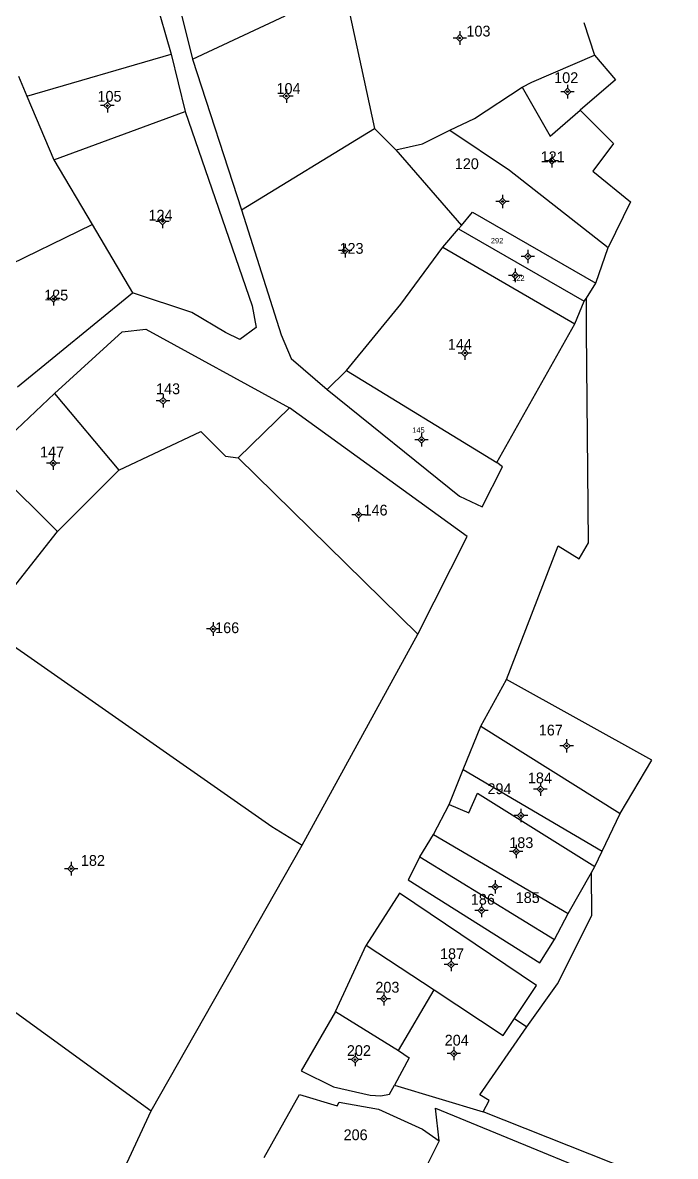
# Model space of a CAD drawing. Extents: x 551522 to 552085, y 1838930 to 1839520.
# Drawn here: x 551956.6 to 552077.6, y 1839129.6 to 1839339.8 of the extents above; entities that cross this region are included whole.
import ezdxf

# ---------------------------------------------------------------- set-up
doc = ezdxf.new("R2010")
doc.units = 0
for name, color, linetype in [('Level 10', 7, 'Continuous'), ('Level 11', 7, 'Continuous'), ('Level 15', 7, 'Continuous')]:
    doc.layers.add(name, color=color, linetype=linetype)

msp = doc.modelspace()

# ---------------------------------------------------------------- linework, layer by layer
at = {"layer": 'Level 10'}
for p, q in [((551974.39, 1839367.85), (551984.09, 1839333.98)), ((551980.93, 1839361.61), (551988.04, 1839333.07)), ((552016.22, 1839346.17), (552021.81, 1839320.16)), ((551988.04, 1839333.07), (552005.27, 1839341.08)), ((552060.68, 1839339.83), (552062.67, 1839333.81)), ((551957.33, 1839326.19), (551984.09, 1839333.98)), ((551984.09, 1839333.98), (551986.71, 1839323.34)), ((551988.04, 1839333.07), (551997.16, 1839305.11)), ((551955.77, 1839329.87), (551957.33, 1839326.19)), ((551957.33, 1839326.19), (551962.33, 1839314.39)), ((551962.33, 1839314.39), (551986.71, 1839323.34)), ((551997.16, 1839305.11), (552021.81, 1839320.16)), ((552021.81, 1839320.16), (552025.78, 1839316.22)), ((552025.78, 1839316.22), (552037.95, 1839302.22)), ((551962.33, 1839314.39), (551969.44, 1839302.39)), ((551949.09, 1839292.54), (551969.44, 1839302.39)), ((551969.44, 1839302.39), (551976.94, 1839289.75)), ((552034.51, 1839298.19), (552037.43, 1839301.61)), ((552037.43, 1839301.61), (552037.95, 1839302.22)), ((552037.43, 1839301.61), (552060.74, 1839288.15)), ((552034.51, 1839298.19), (552059, 1839284)), ((552062.86, 1839291.54), (552065.2, 1839298.14)), ((552061.13, 1839288.75), (552062.86, 1839291.54)), ((551955.59, 1839272.28), (551976.94, 1839289.75)), ((552059, 1839284), (552060.74, 1839288.15)), ((552060.74, 1839288.15), (552061.13, 1839288.75)), ((552044.53, 1839258.25), (552059, 1839284)), ((552013.06, 1839271.8), (552016.63, 1839275.32)), ((552016.63, 1839275.32), (552044.53, 1839258.25)), ((551949.52, 1839258.84), (551962.48, 1839271.03)), ((551962.48, 1839271.03), (551974.4, 1839256.83)), ((551996.56, 1839259.14), (552006.05, 1839268.41)), ((551949.52, 1839258.84), (551963.02, 1839245.47)), ((551996.56, 1839259.14), (552029.86, 1839226.47)), ((551963.02, 1839245.47), (551974.4, 1839256.83)), ((551949.32, 1839228.12), (551963.02, 1839245.47)), ((552008.38, 1839187.34), (552029.86, 1839226.47)), ((552041.53, 1839209.39), (552046.29, 1839218.04)), ((552038.28, 1839201.35), (552041.53, 1839209.39)), ((552041.53, 1839209.39), (552067.42, 1839193.2)), ((552035.66, 1839194.85), (552038.28, 1839201.35)), ((552038.28, 1839201.35), (552064.08, 1839186.23)), ((552032.78, 1839189.3), (552035.66, 1839194.85)), ((552064.08, 1839186.23), (552067.42, 1839193.2)), ((552030.21, 1839185.14), (552032.78, 1839189.3)), ((552032.78, 1839189.3), (552057.74, 1839174.67)), ((551980.41, 1839138.07), (552008.38, 1839187.34)), ((552062.69, 1839183.35), (552064.08, 1839186.23)), ((552030.21, 1839185.14), (552055.24, 1839169.86)), ((552057.74, 1839174.67), (552062.06, 1839182.25)), ((552062.06, 1839182.25), (552062.69, 1839183.35)), ((551926.91, 1839176.82), (551980.41, 1839138.07)), ((552055.24, 1839169.86), (552057.74, 1839174.67)), ((552014.62, 1839156.51), (552020.29, 1839168.78)), ((552020.29, 1839168.78), (552032.91, 1839160.51)), ((552026.25, 1839149.23), (552032.91, 1839160.51)), ((552014.62, 1839156.51), (552026.25, 1839149.23)), ((552047.8, 1839155.2), (552050.11, 1839153.62)), ((552025.53, 1839142.81), (552042.01, 1839137.89)), ((551959.38, 1839093.18), (551980.41, 1839138.07))]:
    msp.add_line(p, q, dxfattribs=at)
for points in [[(552049.22, 1839327.84), (552051.01, 1839328.8), (552062.67, 1839333.81)], [(552062.67, 1839333.81), (552066.56, 1839329.23), (552060.01, 1839323.59)], [(552035.79, 1839319.86), (552040.39, 1839322.07), (552049.22, 1839327.84)], [(552049.22, 1839327.84), (552054.41, 1839318.76), (552060.01, 1839323.59)], [(551986.71, 1839323.34), (551999.12, 1839287.32), (551999.87, 1839283.29), (551996.82, 1839281.1), (551994.17, 1839282.39), (551987.92, 1839286.05), (551976.94, 1839289.75)], [(552060.01, 1839323.59), (552066.16, 1839317.4), (552062.32, 1839312.29), (552069.29, 1839306.59), (552065.2, 1839298.14)], [(552025.78, 1839316.22), (552030.74, 1839317.33), (552035.79, 1839319.86)], [(552035.79, 1839319.86), (552046.86, 1839312.48), (552065.2, 1839298.14)], [(551997.16, 1839305.11), (552004.49, 1839281.92), (552006.38, 1839277.57), (552013.06, 1839271.8)], [(552037.95, 1839302.22), (552040.03, 1839304.66), (552062.86, 1839291.54)], [(552016.63, 1839275.32), (552026.73, 1839287.64), (552034.51, 1839298.19)], [(552046.29, 1839218.04), (552055.9, 1839242.79), (552059.82, 1839240.41), (552061.53, 1839243.36), (552061.41, 1839256.77), (552061.3, 1839269.7), (552061.18, 1839282.68), (552061.13, 1839288.75)], [(551962.48, 1839271.03), (551975.04, 1839282.47), (551979.42, 1839282.97), (552006.05, 1839268.41)], [(552013.06, 1839271.8), (552037.61, 1839252.04), (552041.83, 1839250.04), (552045.59, 1839257.46), (552044.53, 1839258.25)], [(552029.86, 1839226.47), (552039.02, 1839244.56), (552006.05, 1839268.41)], [(551974.4, 1839256.83), (551989.6, 1839264.04), (551994.18, 1839259.45), (551996.56, 1839259.14)], [(551951.1, 1839226.88), (552002.78, 1839190.81), (552008.38, 1839187.34)], [(552067.42, 1839193.2), (552073.3, 1839203.06), (552046.29, 1839218.04)], [(552035.66, 1839194.85), (552039.34, 1839193.29), (552040.91, 1839196.97), (552062.69, 1839183.35)], [(552030.21, 1839185.14), (552028.06, 1839180.88), (552052.5, 1839165.49), (552055.24, 1839169.86)], [(552050.11, 1839153.62), (552055.76, 1839161.64), (552062.13, 1839174.31), (552062.06, 1839182.25)], [(552047.8, 1839155.2), (552051.86, 1839161.31), (552026.47, 1839178.44), (552020.29, 1839168.78)], [(552032.91, 1839160.51), (552045.68, 1839152.01), (552047.8, 1839155.2)], [(552014.62, 1839156.51), (552008.25, 1839145.46), (552014.23, 1839142.54), (552021, 1839140.97), (552023, 1839140.88), (552024.58, 1839141.14), (552025.53, 1839142.81)], [(552042.01, 1839137.89), (552043.11, 1839140), (552041.34, 1839141.07), (552050.11, 1839153.62)], [(552026.25, 1839149.23), (552028.28, 1839147.89), (552025.53, 1839142.81)], [(552001.38, 1839129.41), (552007.93, 1839141.13), (552014.88, 1839139), (552015.29, 1839139.7), (552022.57, 1839138.38), (552030.75, 1839134.7), (552033.81, 1839132.52)], [(552033.81, 1839132.52), (552033.14, 1839138.55), (552077.38, 1839120.37)], [(552077.38, 1839120.37), (552077.64, 1839123.76), (552042.01, 1839137.89)], [(552033.81, 1839132.52), (552029.3, 1839123.51), (552037.93, 1839118.66), (552034.83, 1839111.5)]]:
    msp.add_lwpolyline(points, dxfattribs=at)
at = {"layer": 'Level 11'}
for p, q in [((552037.64, 1839337.59), (552037.01, 1839336.96)), ((552037.64, 1839338.21), (552037.64, 1839337.59)), ((552038.26, 1839336.96), (552037.64, 1839337.59)), ((552037.01, 1839336.96), (552036.39, 1839336.96)), ((552037.01, 1839336.96), (552037.64, 1839336.34)), ((552037.64, 1839336.34), (552038.26, 1839336.96)), ((552037.64, 1839336.34), (552037.64, 1839335.71)), ((552038.89, 1839336.96), (552038.26, 1839336.96)), ((552005.47, 1839326.83), (552004.85, 1839326.21)), ((552005.47, 1839327.46), (552005.47, 1839326.83)), ((552006.1, 1839326.21), (552005.47, 1839326.83)), ((552057.01, 1839327.01), (552056.39, 1839327.01)), ((552057.64, 1839327.64), (552057.01, 1839327.01)), ((552057.01, 1839327.01), (552057.64, 1839326.39)), ((552057.64, 1839328.26), (552057.64, 1839327.64)), ((552058.26, 1839327.01), (552057.64, 1839327.64)), ((552057.64, 1839326.39), (552058.26, 1839327.01)), ((552058.89, 1839327.01), (552058.26, 1839327.01)), ((551972.26, 1839325.06), (551971.64, 1839324.43)), ((551972.26, 1839325.68), (551972.26, 1839325.06)), ((551972.89, 1839324.43), (551972.26, 1839325.06)), ((552004.85, 1839326.21), (552004.22, 1839326.21)), ((552004.85, 1839326.21), (552005.47, 1839325.58)), ((552005.47, 1839325.58), (552006.1, 1839326.21)), ((552005.47, 1839325.58), (552005.47, 1839324.96)), ((552006.72, 1839326.21), (552006.1, 1839326.21)), ((552057.64, 1839326.39), (552057.64, 1839325.76)), ((551971.64, 1839324.43), (551971.01, 1839324.43)), ((551971.64, 1839324.43), (551972.26, 1839323.81)), ((551972.26, 1839323.81), (551972.89, 1839324.43)), ((551972.26, 1839323.81), (551972.26, 1839323.18)), ((551973.51, 1839324.43), (551972.89, 1839324.43)), ((552054.08, 1839314.18), (552053.46, 1839314.18)), ((552054.71, 1839314.8), (552054.08, 1839314.18)), ((552054.08, 1839314.18), (552054.71, 1839313.55)), ((552054.71, 1839315.43), (552054.71, 1839314.8)), ((552055.33, 1839314.18), (552054.71, 1839314.8)), ((552054.71, 1839313.55), (552055.33, 1839314.18)), ((552055.96, 1839314.18), (552055.33, 1839314.18)), ((552054.71, 1839313.55), (552054.71, 1839312.93)), ((552045.56, 1839307.9), (552045.56, 1839307.28)), ((552044.93, 1839306.65), (552044.31, 1839306.65)), ((552045.56, 1839307.28), (552044.93, 1839306.65)), ((552044.93, 1839306.65), (552045.56, 1839306.03)), ((552046.18, 1839306.65), (552045.56, 1839307.28)), ((552045.56, 1839306.03), (552046.18, 1839306.65)), ((552045.56, 1839306.03), (552045.56, 1839305.4)), ((552046.81, 1839306.65), (552046.18, 1839306.65)), ((551982.51, 1839303.59), (551981.89, 1839302.97)), ((551982.51, 1839304.22), (551982.51, 1839303.59)), ((551983.14, 1839302.97), (551982.51, 1839303.59)), ((551981.89, 1839302.97), (551981.26, 1839302.97)), ((551981.89, 1839302.97), (551982.51, 1839302.34)), ((551982.51, 1839302.34), (551983.14, 1839302.97)), ((551982.51, 1839302.34), (551982.51, 1839301.72)), ((551983.76, 1839302.97), (551983.14, 1839302.97)), ((552015.76, 1839297.55), (552015.13, 1839297.55)), ((552016.38, 1839298.18), (552015.76, 1839297.55)), ((552015.76, 1839297.55), (552016.38, 1839296.93)), ((552016.38, 1839298.8), (552016.38, 1839298.18)), ((552017.01, 1839297.55), (552016.38, 1839298.18)), ((552016.38, 1839296.93), (552017.01, 1839297.55)), ((552017.63, 1839297.55), (552017.01, 1839297.55)), ((552050.29, 1839297.72), (552050.29, 1839297.09)), ((552016.38, 1839296.93), (552016.38, 1839296.3)), ((552049.66, 1839296.47), (552049.04, 1839296.47)), ((552050.29, 1839297.09), (552049.66, 1839296.47)), ((552049.66, 1839296.47), (552050.29, 1839295.84)), ((552050.91, 1839296.47), (552050.29, 1839297.09)), ((552050.29, 1839295.84), (552050.91, 1839296.47)), ((552050.29, 1839295.84), (552050.29, 1839295.22)), ((552051.54, 1839296.47), (552050.91, 1839296.47)), ((552047.93, 1839293.59), (552047.3, 1839292.96)), ((552047.93, 1839294.21), (552047.93, 1839293.59)), ((552048.55, 1839292.96), (552047.93, 1839293.59)), ((552047.3, 1839292.96), (552046.68, 1839292.96)), ((552047.3, 1839292.96), (552047.93, 1839292.34)), ((552047.93, 1839292.34), (552048.55, 1839292.96)), ((552047.93, 1839292.34), (552047.93, 1839291.71)), ((552049.18, 1839292.96), (552048.55, 1839292.96)), ((551962.28, 1839289.27), (551961.66, 1839288.64)), ((551962.28, 1839289.89), (551962.28, 1839289.27)), ((551962.91, 1839288.64), (551962.28, 1839289.27)), ((551961.66, 1839288.64), (551961.03, 1839288.64)), ((551961.66, 1839288.64), (551962.28, 1839288.02)), ((551962.28, 1839288.02), (551962.91, 1839288.64)), ((551962.28, 1839288.02), (551962.28, 1839287.39)), ((551963.53, 1839288.64), (551962.91, 1839288.64)), ((552037.98, 1839278.56), (552037.35, 1839278.56)), ((552038.6, 1839279.19), (552037.98, 1839278.56)), ((552037.98, 1839278.56), (552038.6, 1839277.94)), ((552038.6, 1839279.81), (552038.6, 1839279.19)), ((552039.23, 1839278.56), (552038.6, 1839279.19)), ((552038.6, 1839277.94), (552039.23, 1839278.56)), ((552039.85, 1839278.56), (552039.23, 1839278.56)), ((552038.6, 1839277.94), (552038.6, 1839277.31)), ((551982.59, 1839270.33), (551981.96, 1839269.7)), ((551982.59, 1839270.95), (551982.59, 1839270.33)), ((551983.21, 1839269.7), (551982.59, 1839270.33)), ((551981.96, 1839269.7), (551981.34, 1839269.7)), ((551981.96, 1839269.7), (551982.59, 1839269.08)), ((551982.59, 1839269.08), (551983.21, 1839269.7)), ((551982.59, 1839269.08), (551982.59, 1839268.45)), ((551983.84, 1839269.7), (551983.21, 1839269.7)), ((552030.54, 1839263.72), (552030.54, 1839263.1)), ((552029.91, 1839262.47), (552029.29, 1839262.47)), ((552030.54, 1839263.1), (552029.91, 1839262.47)), ((552029.91, 1839262.47), (552030.54, 1839261.85)), ((552031.16, 1839262.47), (552030.54, 1839263.1)), ((552030.54, 1839261.85), (552031.16, 1839262.47)), ((552030.54, 1839261.85), (552030.54, 1839261.22)), ((552031.79, 1839262.47), (552031.16, 1839262.47)), ((551961.59, 1839258.13), (551960.97, 1839258.13)), ((551962.22, 1839258.76), (551961.59, 1839258.13)), ((551961.59, 1839258.13), (551962.22, 1839257.51)), ((551962.22, 1839259.38), (551962.22, 1839258.76)), ((551962.84, 1839258.13), (551962.22, 1839258.76)), ((551962.22, 1839257.51), (551962.84, 1839258.13)), ((551962.22, 1839257.51), (551962.22, 1839256.88)), ((551963.47, 1839258.13), (551962.84, 1839258.13)), ((552018.87, 1839249.2), (552018.24, 1839248.58)), ((552018.87, 1839249.83), (552018.87, 1839249.2)), ((552019.49, 1839248.58), (552018.87, 1839249.2)), ((552018.24, 1839248.58), (552017.62, 1839248.58)), ((552018.24, 1839248.58), (552018.87, 1839247.95)), ((552018.87, 1839247.95), (552019.49, 1839248.58)), ((552018.87, 1839247.95), (552018.87, 1839247.33)), ((552020.12, 1839248.58), (552019.49, 1839248.58)), ((551991.89, 1839228.03), (551991.27, 1839227.41)), ((551991.89, 1839228.66), (551991.89, 1839228.03)), ((551992.52, 1839227.41), (551991.89, 1839228.03)), ((551991.27, 1839227.41), (551990.64, 1839227.41)), ((551991.27, 1839227.41), (551991.89, 1839226.78)), ((551991.89, 1839226.78), (551992.52, 1839227.41)), ((551991.89, 1839226.78), (551991.89, 1839226.16)), ((551993.14, 1839227.41), (551992.52, 1839227.41)), ((552057.47, 1839206.99), (552057.47, 1839206.36)), ((552056.85, 1839205.74), (552056.22, 1839205.74)), ((552057.47, 1839206.36), (552056.85, 1839205.74)), ((552056.85, 1839205.74), (552057.47, 1839205.11)), ((552058.1, 1839205.74), (552057.47, 1839206.36)), ((552057.47, 1839205.11), (552058.1, 1839205.74)), ((552057.47, 1839205.11), (552057.47, 1839204.49)), ((552058.72, 1839205.74), (552058.1, 1839205.74)), ((552052.6, 1839198.94), (552052.6, 1839198.32)), ((552051.98, 1839197.69), (552051.35, 1839197.69)), ((552052.6, 1839198.32), (552051.98, 1839197.69)), ((552051.98, 1839197.69), (552052.6, 1839197.07)), ((552053.23, 1839197.69), (552052.6, 1839198.32)), ((552052.6, 1839197.07), (552053.23, 1839197.69)), ((552052.6, 1839197.07), (552052.6, 1839196.44)), ((552053.85, 1839197.69), (552053.23, 1839197.69)), ((552048.37, 1839192.82), (552047.75, 1839192.82)), ((552049, 1839193.45), (552048.37, 1839192.82)), ((552048.37, 1839192.82), (552049, 1839192.2)), ((552049, 1839194.07), (552049, 1839193.45)), ((552049.62, 1839192.82), (552049, 1839193.45)), ((552049, 1839192.2), (552049.62, 1839192.82)), ((552049, 1839192.2), (552049, 1839191.57)), ((552050.25, 1839192.82), (552049.62, 1839192.82)), ((552047.49, 1839186.14), (552046.86, 1839186.14)), ((552048.11, 1839186.76), (552047.49, 1839186.14)), ((552047.49, 1839186.14), (552048.11, 1839185.51)), ((552048.11, 1839187.39), (552048.11, 1839186.76)), ((552048.74, 1839186.14), (552048.11, 1839186.76)), ((552048.11, 1839185.51), (552048.74, 1839186.14)), ((552049.36, 1839186.14), (552048.74, 1839186.14)), ((551965.56, 1839184.21), (551965.56, 1839183.59)), ((552048.11, 1839185.51), (552048.11, 1839184.89)), ((551964.94, 1839182.96), (551964.31, 1839182.96)), ((551965.56, 1839183.59), (551964.94, 1839182.96)), ((551964.94, 1839182.96), (551965.56, 1839182.34)), ((551966.19, 1839182.96), (551965.56, 1839183.59)), ((551965.56, 1839182.34), (551966.19, 1839182.96)), ((551965.56, 1839182.34), (551965.56, 1839181.71)), ((551966.81, 1839182.96), (551966.19, 1839182.96)), ((552043.58, 1839179.61), (552042.95, 1839179.61)), ((552044.2, 1839180.24), (552043.58, 1839179.61)), ((552043.58, 1839179.61), (552044.2, 1839178.99)), ((552044.2, 1839180.86), (552044.2, 1839180.24)), ((552044.83, 1839179.61), (552044.2, 1839180.24)), ((552044.2, 1839178.99), (552044.83, 1839179.61)), ((552045.45, 1839179.61), (552044.83, 1839179.61)), ((552044.2, 1839178.99), (552044.2, 1839178.36)), ((552041.67, 1839175.87), (552041.05, 1839175.24)), ((552041.67, 1839176.49), (552041.67, 1839175.87)), ((552042.3, 1839175.24), (552041.67, 1839175.87)), ((552041.05, 1839175.24), (552040.42, 1839175.24)), ((552041.05, 1839175.24), (552041.67, 1839174.62)), ((552041.67, 1839174.62), (552042.3, 1839175.24)), ((552041.67, 1839174.62), (552041.67, 1839173.99)), ((552042.92, 1839175.24), (552042.3, 1839175.24)), ((552035.4, 1839165.19), (552034.78, 1839165.19)), ((552036.03, 1839165.81), (552035.4, 1839165.19)), ((552035.4, 1839165.19), (552036.03, 1839164.56)), ((552036.03, 1839166.44), (552036.03, 1839165.81)), ((552036.65, 1839165.19), (552036.03, 1839165.81)), ((552036.03, 1839164.56), (552036.65, 1839165.19)), ((552037.28, 1839165.19), (552036.65, 1839165.19)), ((552036.03, 1839164.56), (552036.03, 1839163.94)), ((552022.92, 1839158.86), (552022.29, 1839158.86)), ((552023.54, 1839159.49), (552022.92, 1839158.86)), ((552022.92, 1839158.86), (552023.54, 1839158.24)), ((552023.54, 1839160.11), (552023.54, 1839159.49)), ((552024.17, 1839158.86), (552023.54, 1839159.49)), ((552023.54, 1839158.24), (552024.17, 1839158.86)), ((552024.79, 1839158.86), (552024.17, 1839158.86)), ((552023.54, 1839158.24), (552023.54, 1839157.61)), ((552018.21, 1839148.2), (552017.58, 1839147.58)), ((552018.21, 1839148.83), (552018.21, 1839148.2)), ((552018.83, 1839147.58), (552018.21, 1839148.2)), ((552035.94, 1839148.69), (552035.31, 1839148.69)), ((552036.56, 1839149.32), (552035.94, 1839148.69)), ((552035.94, 1839148.69), (552036.56, 1839148.07)), ((552036.56, 1839149.94), (552036.56, 1839149.32)), ((552037.19, 1839148.69), (552036.56, 1839149.32)), ((552036.56, 1839148.07), (552037.19, 1839148.69)), ((552036.56, 1839148.07), (552036.56, 1839147.44)), ((552037.81, 1839148.69), (552037.19, 1839148.69)), ((552017.58, 1839147.58), (552016.96, 1839147.58)), ((552017.58, 1839147.58), (552018.21, 1839146.95)), ((552018.21, 1839146.95), (552018.83, 1839147.58)), ((552018.21, 1839146.95), (552018.21, 1839146.33)), ((552019.46, 1839147.58), (552018.83, 1839147.58))]:
    msp.add_line(p, q, dxfattribs=at)
for centre in [(552037.64, 1839336.96), (552057.64, 1839327.01), (552005.47, 1839326.21), (551972.26, 1839324.43), (552054.71, 1839314.18), (552045.56, 1839306.65), (551982.51, 1839302.97), (552016.38, 1839297.55), (552050.29, 1839296.47), (552047.93, 1839292.96), (551962.28, 1839288.64), (552038.6, 1839278.56), (551982.59, 1839269.7), (552030.54, 1839262.47), (551962.22, 1839258.13), (552018.87, 1839248.58), (551991.89, 1839227.41), (552057.47, 1839205.74), (552052.6, 1839197.69), (552049, 1839192.82), (552048.11, 1839186.14), (551965.56, 1839182.96), (552044.2, 1839179.61), (552041.67, 1839175.24), (552036.03, 1839165.19), (552023.54, 1839158.86), (552036.56, 1839148.69), (552018.21, 1839147.58)]:
    msp.add_circle(centre, 0.15, dxfattribs=at)

# ---------------------------------------------------------------- texts
at = {"layer": 'Level 15'}
for s, height, p in [('103', 2, (552038.88, 1839337.24)), ('102', 2, (552055.16, 1839328.61)), ('105', 2, (551970.43, 1839325.15)), ('104', 2, (552003.64, 1839326.6)), ('120', 2, (552036.72, 1839312.66)), ('121', 2, (552052.65, 1839313.94)), ('124', 2, (551979.9, 1839303.11)), ('292', 1, (552043.41, 1839298.89)), ('123', 2, (552015.33, 1839296.96)), ('122', 1, (552047.36, 1839291.93)), ('125', 2, (551960.54, 1839288.3)), ('144', 2, (552035.43, 1839279.18)), ('143', 2, (551981.3, 1839270.93)), ('145', 1, (552028.83, 1839263.77)), ('147', 2, (551959.76, 1839259.22)), ('146', 2, (552019.79, 1839248.44)), ('166', 2, (551992.26, 1839226.63)), ('167', 2, (552052.3, 1839207.66)), ('184', 2, (552050.28, 1839198.79)), ('294', 2, (552042.78, 1839196.79)), ('183', 2, (552046.83, 1839186.79)), ('182', 2, (551967.35, 1839183.49)), ('186', 2, (552039.69, 1839176.29)), ('185', 2, (552048.02, 1839176.6)), ('187', 2, (552033.98, 1839166.2)), ('203', 2, (552021.99, 1839159.99)), ('202', 2, (552016.7, 1839148.24)), ('204', 2, (552034.85, 1839150.17)), ('206', 2, (552016.09, 1839132.63))]:
    msp.add_text(s, height=height, dxfattribs=at).set_placement(p)

doc.saveas('drawing.dxf')
